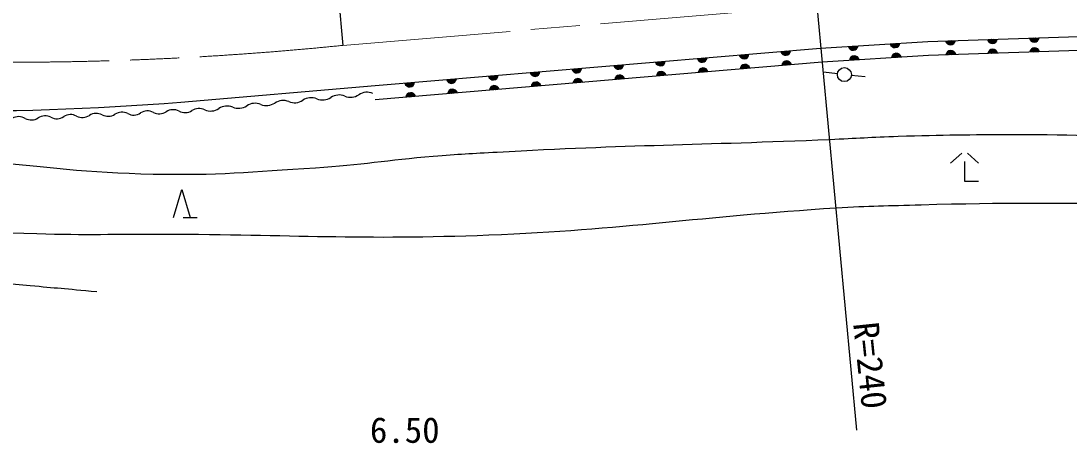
# Model space of a CAD drawing. Units: millimetres, scale not verified. Extents: x 40000 to 680000, y 20000 to 380000.
# Drawn here: x 387868 to 462863, y 261962 to 291894 of the extents above; entities that cross this region are included whole.
import ezdxf
from ezdxf.enums import TextEntityAlignment as Align

# ---------------------------------------------------------------- set-up
doc = ezdxf.new("R2010")
doc.units = ezdxf.units.MM
doc.header["$LTSCALE"] = 1000
doc.linetypes.add('CHAIN', pattern=[18.5, 12, -1.5, 3.5, -1.5])
for name, color, linetype, lineweight in [('M-BGD', 7, 'Continuous', 25), ('M-BGD-EXST', 7, 'Continuous', 25), ('M-BMK', 2, 'CHAIN', 13), ('M-BMK-SRVR', 3, 'Continuous', 25)]:
    doc.layers.add(name, color=color, linetype=linetype, lineweight=lineweight)
doc.styles.add('ＭＳ ゴシック', font='')
doc.styles.get('ＭＳ ゴシック').set_extended_font_data('MS Gothic')

msp = doc.modelspace()

# ---------------------------------------------------------------- linework, layer by layer
at = {"layer": 'M-BGD'}
for p, q in [((399298, 286088), (413207, 287267)), ((455190, 282421), (454390, 281721)), ((455590, 282421), (456390, 281721)), ((455390, 281821), (455390, 280421)), ((398780, 277827), (399380, 279827)), ((399380, 279827), (399980, 277827)), ((455390, 280421), (456390, 280421)), ((399480, 277827), (400480, 277827))]:
    msp.add_line(p, q, dxfattribs=at)
for points in [[(413207, 287267), (445074, 289941), (452760, 290432), (464993, 290830), (474949, 290613), (489271, 289668), (499652, 288187), (510436, 286410), (521524, 284137)], [(521321, 283148), (510252, 285417), (499499, 287190), (489166, 288664), (474904, 289605), (464998, 289820), (452809, 289424), (445195, 288947), (413220, 286243)]]:
    msp.add_lwpolyline(points, dxfattribs=at)
for centre, radius, start, end in [((450411, 290336), 354, 192.45582, 354.861), ((450411, 290336), 283, 194.67986, 352.63696), ((450411, 290336), 212, 198.42619, 348.89064), ((450411, 290336), 142, 206.13792, 341.17891), ((450411, 290336), 100, 216.45558, 330.86124), ((454377, 290539), 354, 190.65912, 353.0643), ((454377, 290539), 283, 192.88316, 350.84026), ((454377, 290539), 212, 196.62948, 347.09393), ((454377, 290539), 142, 204.34121, 339.3822), ((454377, 290539), 100, 214.65888, 329.06454), ((457376, 290637), 354, 190.65912, 353.0643), ((457376, 290637), 283, 192.88316, 350.84026), ((457376, 290637), 212, 196.62948, 347.09393), ((457376, 290637), 142, 204.34121, 339.3822), ((457376, 290637), 100, 214.65888, 329.06454), ((460374, 290734), 354, 190.65912, 353.0643), ((460374, 290734), 283, 192.88316, 350.84026), ((460374, 290734), 212, 196.62948, 347.09393), ((460374, 290734), 142, 204.34121, 339.3822), ((460374, 290734), 100, 214.65888, 329.06454), ((439599, 289536), 354, 193.59415, 355.99933), ((439599, 289536), 283, 195.81819, 353.77529), ((439599, 289536), 212, 199.56452, 350.02896), ((439599, 289536), 142, 207.27625, 342.31723), ((439599, 289536), 100, 217.59391, 331.99957), ((442589, 289787), 354, 193.59415, 355.99933), ((442589, 289787), 283, 195.81819, 353.77529), ((442589, 289787), 212, 199.56452, 350.02896), ((442589, 289787), 142, 207.27625, 342.31723), ((442589, 289787), 100, 217.59391, 331.99957), ((447417, 290145), 354, 192.45582, 354.861), ((447417, 290145), 283, 194.67986, 352.63696), ((447417, 290145), 212, 198.42619, 348.89064), ((447417, 290145), 142, 206.13792, 341.17891), ((447417, 290145), 100, 216.45558, 330.86124), ((450502, 289225), 354, 12.38215, 174.78732), ((450502, 289225), 283, 14.60619, 172.56329), ((454408, 289422), 354, 10.65912, 173.0643), ((454408, 289422), 283, 12.88316, 170.84026), ((454408, 289422), 212, 16.62948, 167.09393), ((454408, 289422), 142, 24.34121, 159.3822), ((454408, 289422), 100, 34.65888, 149.06454), ((457406, 289519), 354, 10.65912, 173.0643), ((457406, 289519), 283, 12.88316, 170.84026), ((457406, 289519), 212, 16.62948, 167.09393), ((457406, 289519), 142, 24.34121, 159.3822), ((457406, 289519), 100, 34.65888, 149.06454), ((460405, 289617), 354, 10.65912, 173.0643), ((460405, 289617), 283, 12.88316, 170.84026), ((460405, 289617), 212, 16.62948, 167.09393), ((460405, 289617), 142, 24.34121, 159.3822), ((460405, 289617), 100, 34.65888, 149.06454), ((430631, 288783), 354, 193.59415, 355.99933), ((430631, 288783), 283, 195.81819, 353.77529), ((430631, 288783), 212, 199.56452, 350.02896), ((430631, 288783), 142, 207.27625, 342.31723), ((430631, 288783), 100, 217.59391, 331.99957), ((433620, 289034), 354, 193.59415, 355.99933), ((433620, 289034), 283, 195.81819, 353.77529), ((433620, 289034), 212, 199.56452, 350.02896), ((433620, 289034), 142, 207.27625, 342.31723), ((433620, 289034), 100, 217.59391, 331.99957), ((436610, 289285), 354, 193.59415, 355.99933), ((436610, 289285), 283, 195.81819, 353.77529), ((436610, 289285), 212, 199.56452, 350.02896), ((436610, 289285), 142, 207.27625, 342.31723), ((436610, 289285), 100, 217.59391, 331.99957), ((439675, 288426), 354, 13.63195, 176.03713), ((442664, 288679), 354, 13.63195, 176.03713), ((442664, 288679), 283, 15.85599, 173.81309), ((442664, 288679), 212, 19.60231, 170.06676), ((442664, 288679), 142, 27.31404, 162.35503), ((442664, 288679), 100, 37.63171, 152.03737), ((447508, 289038), 354, 12.38215, 174.78732), ((447508, 289038), 283, 14.60619, 172.56329), ((447508, 289038), 212, 18.35251, 168.81696), ((447508, 289038), 142, 26.06424, 161.10523), ((447508, 289038), 100, 36.3819, 150.78757), ((450502, 289225), 212, 18.35251, 168.81696), ((450502, 289225), 142, 26.06424, 161.10523), ((450502, 289225), 100, 36.3819, 150.78757), ((421662, 288031), 354, 193.59415, 355.99933), ((421662, 288031), 283, 195.81819, 353.77529), ((421662, 288031), 212, 199.56452, 350.02896), ((421662, 288031), 142, 207.27625, 342.31723), ((421662, 288031), 100, 217.59391, 331.99957), ((424652, 288281), 354, 193.59415, 355.99933), ((424652, 288281), 283, 195.81819, 353.77529), ((424652, 288281), 212, 199.56452, 350.02896), ((424652, 288281), 142, 207.27625, 342.31723), ((424652, 288281), 100, 217.59391, 331.99957), ((427641, 288532), 354, 193.59415, 355.99933), ((427641, 288532), 283, 195.81819, 353.77529), ((427641, 288532), 212, 199.56452, 350.02896), ((427641, 288532), 142, 207.27625, 342.31723), ((427641, 288532), 100, 217.59391, 331.99957), ((430707, 287667), 354, 13.63195, 176.03713), ((433696, 287920), 354, 13.63195, 176.03713), ((433696, 287920), 283, 15.85599, 173.81309), ((433696, 287920), 212, 19.60231, 170.06676), ((433696, 287920), 142, 27.31404, 162.35503), ((433696, 287920), 100, 37.63171, 152.03737), ((436685, 288173), 354, 13.63195, 176.03713), ((436685, 288173), 283, 15.85599, 173.81309), ((436685, 288173), 212, 19.60231, 170.06676), ((436685, 288173), 142, 27.31404, 162.35503), ((436685, 288173), 100, 37.63171, 152.03737), ((439675, 288426), 283, 15.85599, 173.81309), ((439675, 288426), 212, 19.60231, 170.06676), ((439675, 288426), 142, 27.31404, 162.35503), ((439675, 288426), 100, 37.63171, 152.03737), ((415683, 287529), 354, 193.59415, 355.99933), ((415683, 287529), 283, 195.81819, 353.77529), ((415683, 287529), 212, 199.56452, 350.02896), ((415683, 287529), 142, 207.27625, 342.31723), ((415683, 287529), 100, 217.59391, 331.99957), ((418673, 287780), 354, 193.59415, 355.99933), ((418673, 287780), 283, 195.81819, 353.77529), ((418673, 287780), 212, 199.56452, 350.02896), ((418673, 287780), 142, 207.27625, 342.31723), ((418673, 287780), 100, 217.59391, 331.99957), ((421739, 286909), 354, 13.63195, 176.03713), ((424728, 287162), 354, 13.63195, 176.03713), ((424728, 287162), 283, 15.85599, 173.81309), ((424728, 287162), 212, 19.60231, 170.06676), ((424728, 287162), 142, 27.31404, 162.35503), ((424728, 287162), 100, 37.63171, 152.03737), ((427717, 287414), 354, 13.63195, 176.03713), ((427717, 287414), 283, 15.85599, 173.81309), ((427717, 287414), 212, 19.60231, 170.06676), ((427717, 287414), 142, 27.31404, 162.35503), ((427717, 287414), 100, 37.63171, 152.03737), ((430707, 287667), 283, 15.85599, 173.81309), ((430707, 287667), 212, 19.60231, 170.06676), ((430707, 287667), 142, 27.31404, 162.35503), ((430707, 287667), 100, 37.63171, 152.03737), ((384056, 469925), 184467, 263.04863, 274.73983), ((410637, 285516), 1078, 67.77345, 123.51185), ((411452, 287512), 1078, 247.77345, 303.51185), ((412642, 285714), 1078, 67.77345, 123.51185), ((415760, 286403), 354, 13.63195, 176.03713), ((415760, 286403), 283, 15.85599, 173.81309), ((415760, 286403), 212, 19.60231, 170.06676), ((415760, 286403), 142, 27.31404, 162.35503), ((415760, 286403), 100, 37.63171, 152.03737), ((418749, 286656), 354, 13.63195, 176.03713), ((418749, 286656), 283, 15.85599, 173.81309), ((418749, 286656), 212, 19.60231, 170.06676), ((418749, 286656), 142, 27.31404, 162.35503), ((418749, 286656), 100, 37.63171, 152.03737), ((421739, 286909), 283, 15.85599, 173.81309), ((421739, 286909), 212, 19.60231, 170.06676), ((421739, 286909), 142, 27.31404, 162.35503), ((421739, 286909), 100, 37.63171, 152.03737), ((402615, 284724), 1078, 67.77345, 123.51185), ((403430, 286719), 1078, 247.77345, 303.51185), ((404621, 284922), 1078, 67.77345, 123.51185), ((405436, 286917), 1078, 247.77345, 303.51185), ((406626, 285120), 1078, 67.77345, 123.51185), ((407441, 287115), 1078, 247.77345, 303.51185), ((408631, 285318), 1078, 67.77345, 123.51185), ((409447, 287313), 1078, 247.77345, 303.51185), ((387699, 284127), 917, 58.75678, 119.28935), ((389588, 284196), 906, 62.27503, 123.18523), ((390430, 285800), 906, 242.27503, 303.18523), ((391422, 284284), 906, 62.27503, 123.18523), ((392265, 285888), 906, 242.27503, 303.18523), ((393257, 284371), 906, 62.27503, 123.18523), ((394100, 285975), 906, 242.27503, 303.18523), ((395092, 284459), 906, 62.27503, 123.18523), ((395935, 286063), 906, 242.27503, 303.18523), ((396926, 284546), 906, 62.27503, 123.18523), ((397769, 286150), 906, 242.27503, 303.18523), ((398761, 284634), 906, 62.27503, 123.18523), ((399604, 286238), 906, 242.27503, 303.18523), ((400596, 284721), 906, 62.27503, 123.18523), ((401425, 286521), 1078, 247.77345, 303.51185), ((388596, 285713), 906, 242.27503, 303.18523)]:
    msp.add_arc(centre, radius, start, end, dxfattribs=at)
for points, knots in [([(354192, 287000), (354810, 286552), (355068, 286414), (355681, 286136), (356736, 285657), (357450, 285761), (358587, 285535), (359830, 285288), (360530, 285165), (361781, 284959), (366451, 284191), (369071, 283778), (373766, 283182), (378133, 282627), (380580, 282307), (384963, 281890), (389785, 281430), (392486, 281047), (397329, 280936), (401863, 280832), (404406, 281096), (408932, 281382), (412235, 281590), (414065, 281938), (417362, 282217), (419153, 282368), (420160, 282407), (421954, 282509), (431239, 283032), (436454, 283014), (445745, 283417), (447658, 283500), (448728, 283576), (450641, 283640), (453893, 283747), (455716, 283760), (458970, 283767), (463453, 283777), (465963, 283589), (470446, 283608), (471855, 283615), (472648, 283579), (474052, 283700), (474793, 283764), (475199, 283877), (475937, 283979), (478295, 284303), (479606, 284676), (481986, 284721), (484167, 284763), (485387, 284507), (487549, 284213), (488439, 284091), (488928, 283957), (489806, 283768), (491546, 283393), (492508, 283124), (494225, 282655), (495385, 282338), (496029, 282128), (497151, 281696), (501227, 280125), (503463, 278978), (507038, 276469), (507714, 275995), (508091, 275667), (508517, 274960), (508862, 274388), (508995, 274030), (509230, 273405), (509421, 272897), (509510, 272602), (509612, 272069), (509783, 271165), (509713, 270636), (509771, 269717), (509816, 268992), (509726, 268571), (509876, 267860), (510039, 267090), (510073, 266593), (510533, 265954), (510954, 265368), (511325, 265145), (511910, 264722), (512801, 264077), (513400, 263868), (514383, 263377), (515962, 262588), (516926, 262314), (518506, 261527), (519973, 260797), (520747, 260296), (522157, 259462), (523594, 258611), (524385, 258110), (525771, 257180), (526515, 256682), (526921, 256386), (527645, 255859), (528203, 255453), (528463, 255147), (529062, 254803), (529681, 254446), (530076, 254339), (530743, 254082), (531601, 253752), (532091, 253587), (532977, 253337), (534165, 253003), (534610, 252949), (536075, 252713)], [0, 0, 0, 0, 1, 1, 1, 2, 2, 2, 3, 3, 3, 4, 4, 4, 5, 5, 5, 6, 6, 6, 7, 7, 7, 8, 8, 8, 9, 9, 9, 10, 10, 10, 11, 11, 11, 12, 12, 12, 13, 13, 13, 14, 14, 14, 15, 15, 15, 16, 16, 16, 17, 17, 17, 18, 18, 18, 19, 19, 19, 20, 20, 20, 21, 21, 21, 22, 22, 22, 23, 23, 23, 24, 24, 24, 25, 25, 25, 26, 26, 26, 27, 27, 27, 28, 28, 28, 29, 29, 29, 30, 30, 30, 31, 31, 31, 32, 32, 32, 33, 33, 33, 34, 34, 34, 35, 35, 35, 36, 36, 36, 37, 37, 37, 37]), ([(484543, 282093), (484086, 282137), (483945, 282150), (483561, 282144), (483170, 282138), (482950, 282120), (482565, 282059), (482213, 282003), (482008, 281987), (481675, 281860), (481285, 281711), (481127, 281506), (480754, 281319), (480230, 281056), (479922, 280938), (479380, 280714), (478657, 280414), (478254, 280238), (477512, 279988), (476957, 279801), (476631, 279749), (476068, 279590), (475499, 279429), (475195, 279283), (474616, 279170), (473690, 278988), (473164, 278897), (472221, 278857), (470536, 278784), (469590, 278850), (467903, 278840), (461806, 278802), (458388, 278893), (452294, 278712), (449909, 278642), (448571, 278638), (446190, 278490), (436479, 277886), (431078, 276939), (421355, 276553), (412288, 276193), (407198, 276586), (398124, 276613), (394560, 276624), (392562, 276537), (389000, 276645), (383983, 276796), (381169, 277010), (376189, 277630), (371997, 278151), (369681, 278677), (365539, 279505), (362164, 280180), (360257, 280495), (356924, 281349), (355531, 281706), (354767, 281968), (353395, 282398), (351834, 282887), (350990, 283254), (349427, 283735), (347795, 284236), (346870, 284482), (345221, 284920), (344076, 285223), (343403, 285275), (342275, 285635), (341720, 285812), (341525, 285873), (340866, 286126)], [0, 0, 0, 0, 1, 1, 1, 2, 2, 2, 3, 3, 3, 4, 4, 4, 5, 5, 5, 6, 6, 6, 7, 7, 7, 8, 8, 8, 9, 9, 9, 10, 10, 10, 11, 11, 11, 12, 12, 12, 13, 13, 13, 14, 14, 14, 15, 15, 15, 16, 16, 16, 17, 17, 17, 18, 18, 18, 19, 19, 19, 20, 20, 20, 21, 21, 21, 22, 22, 22, 23, 23, 23, 23]), ([(393307, 272497), (390974, 272711), (390387, 272762), (388515, 272929), (384210, 273313), (381795, 273486), (377491, 273878), (374966, 274108), (373548, 274219), (371031, 274527), (367488, 274959), (365507, 275270), (362012, 275992), (360040, 276399), (358945, 276686), (357017, 277264), (355436, 277739), (354593, 278138), (353018, 278633), (350769, 279340), (349505, 279725), (347230, 280339), (345637, 280768), (344724, 280928), (343135, 281371), (341163, 281921), (340514, 282152), (338139, 282956)], [0, 0, 0, 0, 1, 1, 1, 2, 2, 2, 3, 3, 3, 4, 4, 4, 5, 5, 5, 6, 6, 6, 7, 7, 7, 8, 8, 8, 9, 9, 9, 9])]:
    msp.add_open_spline(points, degree=3, knots=knots, dxfattribs=at)
at = {"layer": 'M-BGD-EXST'}
for p, q in [((446290, 288114), (445298, 288237)), ((447285, 288007), (448281, 287919))]:
    msp.add_line(p, q, dxfattribs=at)
msp.add_circle((446787, 288052), 500, dxfattribs=at)
at = {"layer": 'M-BMK'}
msp.add_line((410907, 290145), (444818, 292991), dxfattribs=at)
msp.add_arc((387117, 523904), 234966, 264.28651, 275.8109, dxfattribs=at)
at = {"layer": 'M-BMK-SRVR'}
for p, q in [((407993, 321469), (410907, 290145)), ((444818, 292991), (447651, 262591))]:
    msp.add_line(p, q, dxfattribs=at)

# ---------------------------------------------------------------- texts
at = {"layer": 'M-BGD', "style": 'ＭＳ ゴシック'}
msp.add_text('6.50', height=1833, dxfattribs=at).set_placement((415333, 261142), align=Align.BOTTOM_CENTER)
at = {"layer": 'M-BMK-SRVR', "style": 'ＭＳ ゴシック'}
msp.add_text('R=240', height=1833, rotation=275.94, dxfattribs=at).set_placement((448324, 270337), align=Align.MIDDLE_LEFT)

doc.saveas('drawing.dxf')
